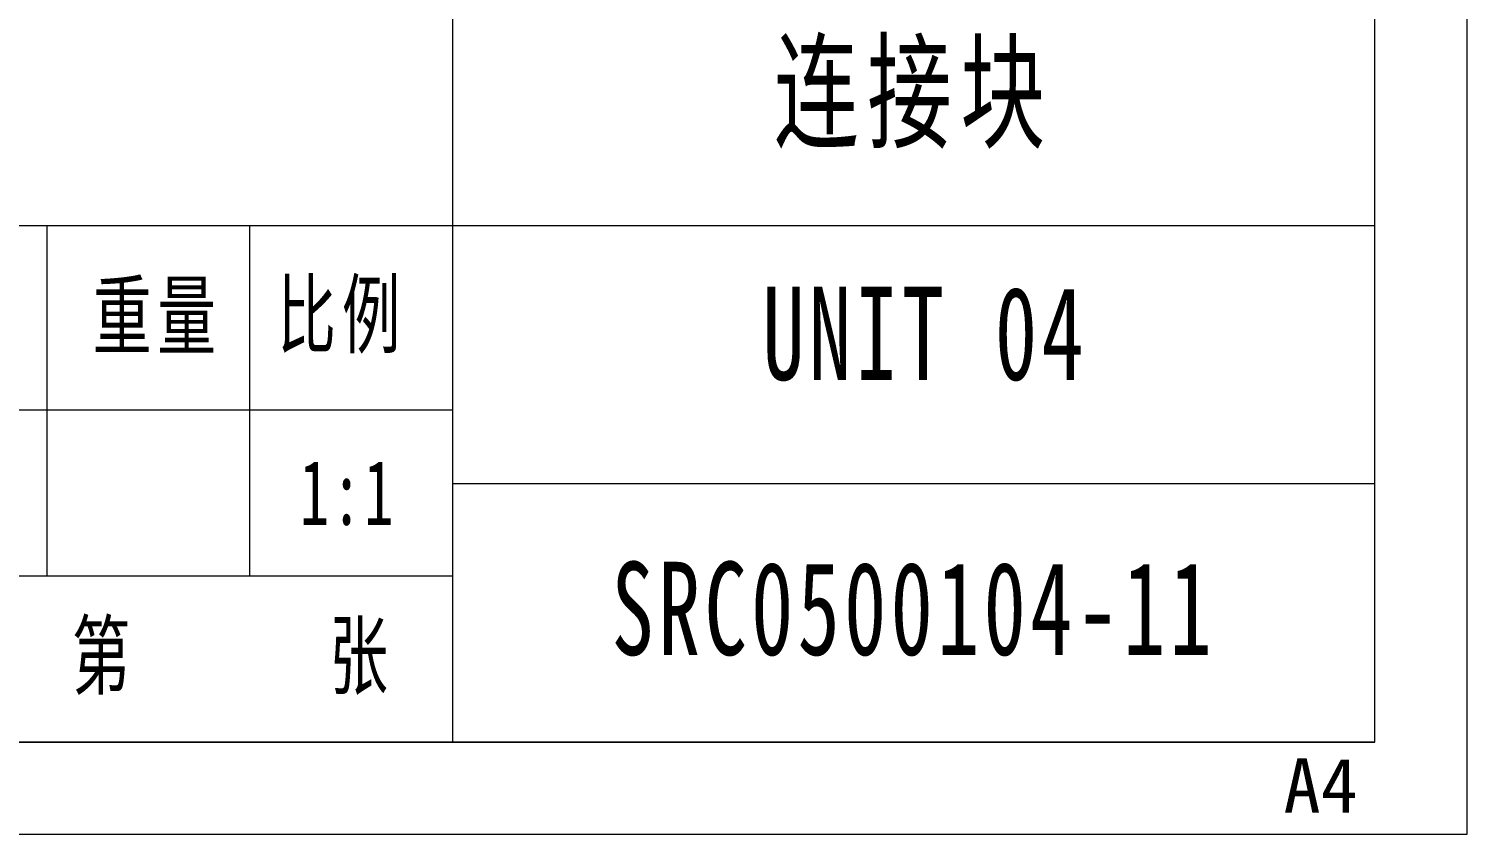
# Model space of a CAD drawing. Header units: millimetres. Extents: x -15766 to 80009, y -9701 to 15159.
# Drawn here: x 5764.8 to 5842.8, y 13253.7 to 13297.4 of the extents above; entities that cross this region are included whole.
import ezdxf

# ---------------------------------------------------------------- set-up
doc = ezdxf.new("R2010")
doc.units = ezdxf.units.MM
for name, color, linetype, lineweight in [('AM_VIS', 7, 'Continuous', 18), ('CDRAFT0', 7, 'Continuous', 18), ('title_frame', 7, 'Continuous', 18), ('尺寸线层', 3, 'Continuous', 18), ('粗实线层_1', 7, 'Continuous', 15), ('细实线层', 7, 'Continuous', 18)]:
    doc.layers.add(name, color=color, linetype=linetype, lineweight=lineweight)
doc.styles.add('STYLE1', font='')
doc.styles.add('标准', font='', dxfattribs={"width": 0.667})
doc.styles.get('STYLE1').set_extended_font_data('宋体')
doc.styles.get('标准').set_extended_font_data('宋体')

# ---------------------------------------------------------------- blocks, each defined once
blk = doc.blocks.new('*X616')
at = {"layer": 'CDRAFT0'}
blk.add_lwpolyline([(0, 0), (210, 0), (210, 297), (0, 297), (0, 0)], dxfattribs=at)
at = {"layer": '粗实线层_1'}
for p, q in [((205, 5), (205, 292)), ((25, 5), (205, 5))]:
    blk.add_line(p, q, dxfattribs=at)

msp = doc.modelspace()

# ---------------------------------------------------------------- linework, layer by layer
at = {"layer": '粗实线层_1'}
for p, q in [((5787.75854, 13314.73384), (5787.75854, 13258.73384)), ((5837.75854, 13258.73384), (5837.75854, 13314.73384)), ((5787.75854, 13286.73384), (5657.75854, 13286.73384)), ((5765.75854, 13286.73384), (5765.75854, 13267.73384)), ((5776.75854, 13286.73384), (5776.75854, 13267.73384)), ((5837.75854, 13286.73384), (5787.75854, 13286.73384)), ((5837.75854, 13272.73384), (5787.75854, 13272.73384)), ((5787.75854, 13267.73384), (5737.75854, 13267.73384)), ((5837.75854, 13258.73384), (5657.75854, 13258.73384))]:
    msp.add_line(p, q, dxfattribs=at)
at = {"layer": '细实线层'}
msp.add_line((5787.75854, 13276.73384), (5737.75854, 13276.73384), dxfattribs=at)

# ---------------------------------------------------------------- block references
at = {"layer": 'AM_VIS'}
msp.add_blockref('*X616', (5632.75854, 13253.73384), dxfattribs=at)

# ---------------------------------------------------------------- texts
at = {"layer": 'title_frame', "color": 3, "insert": (5832.79819, 13254.89602), "char_height": 2.958904, "width": 6.0410959, "attachment_point": 7, "style": 'STYLE1'}
msp.add_mtext('A4', dxfattribs=at)
at = {"layer": '尺寸线层', "attachment_point": 5, "line_spacing_factor": 1.15057, "style": '标准'}
for s, insert, char_height, width in [('{\\T1.1;连接块}', (5812.75854, 13293.71458), 5.0503058, 29.4580043), ('\\T1.1;重量', (5771.75854, 13281.73384), 3.5, 22), ('\\T1.1;比例', (5781.75854, 13281.73384), 3.5, 22), ('{\\T1.1;UNIT 04}', (5813.37315, 13280.85602), 5.0503058, 29.4580043), ('\\T1.1;1:1', (5782.09335, 13272.23384), 3.5, 10.6696195), ('{\\T1.1;SRC0500104-11}', (5812.75854, 13265.94156), 5.0503058, 29.3737905), ('\\T1.1;第', (5768.86878, 13263.23384), 3.5, 8), ('\\T1.1;张', (5782.82987, 13263.23384), 3.5, 8)]:
    msp.add_mtext(s, dxfattribs=dict(at, insert=insert, char_height=char_height, width=width))

doc.saveas('drawing.dxf')
